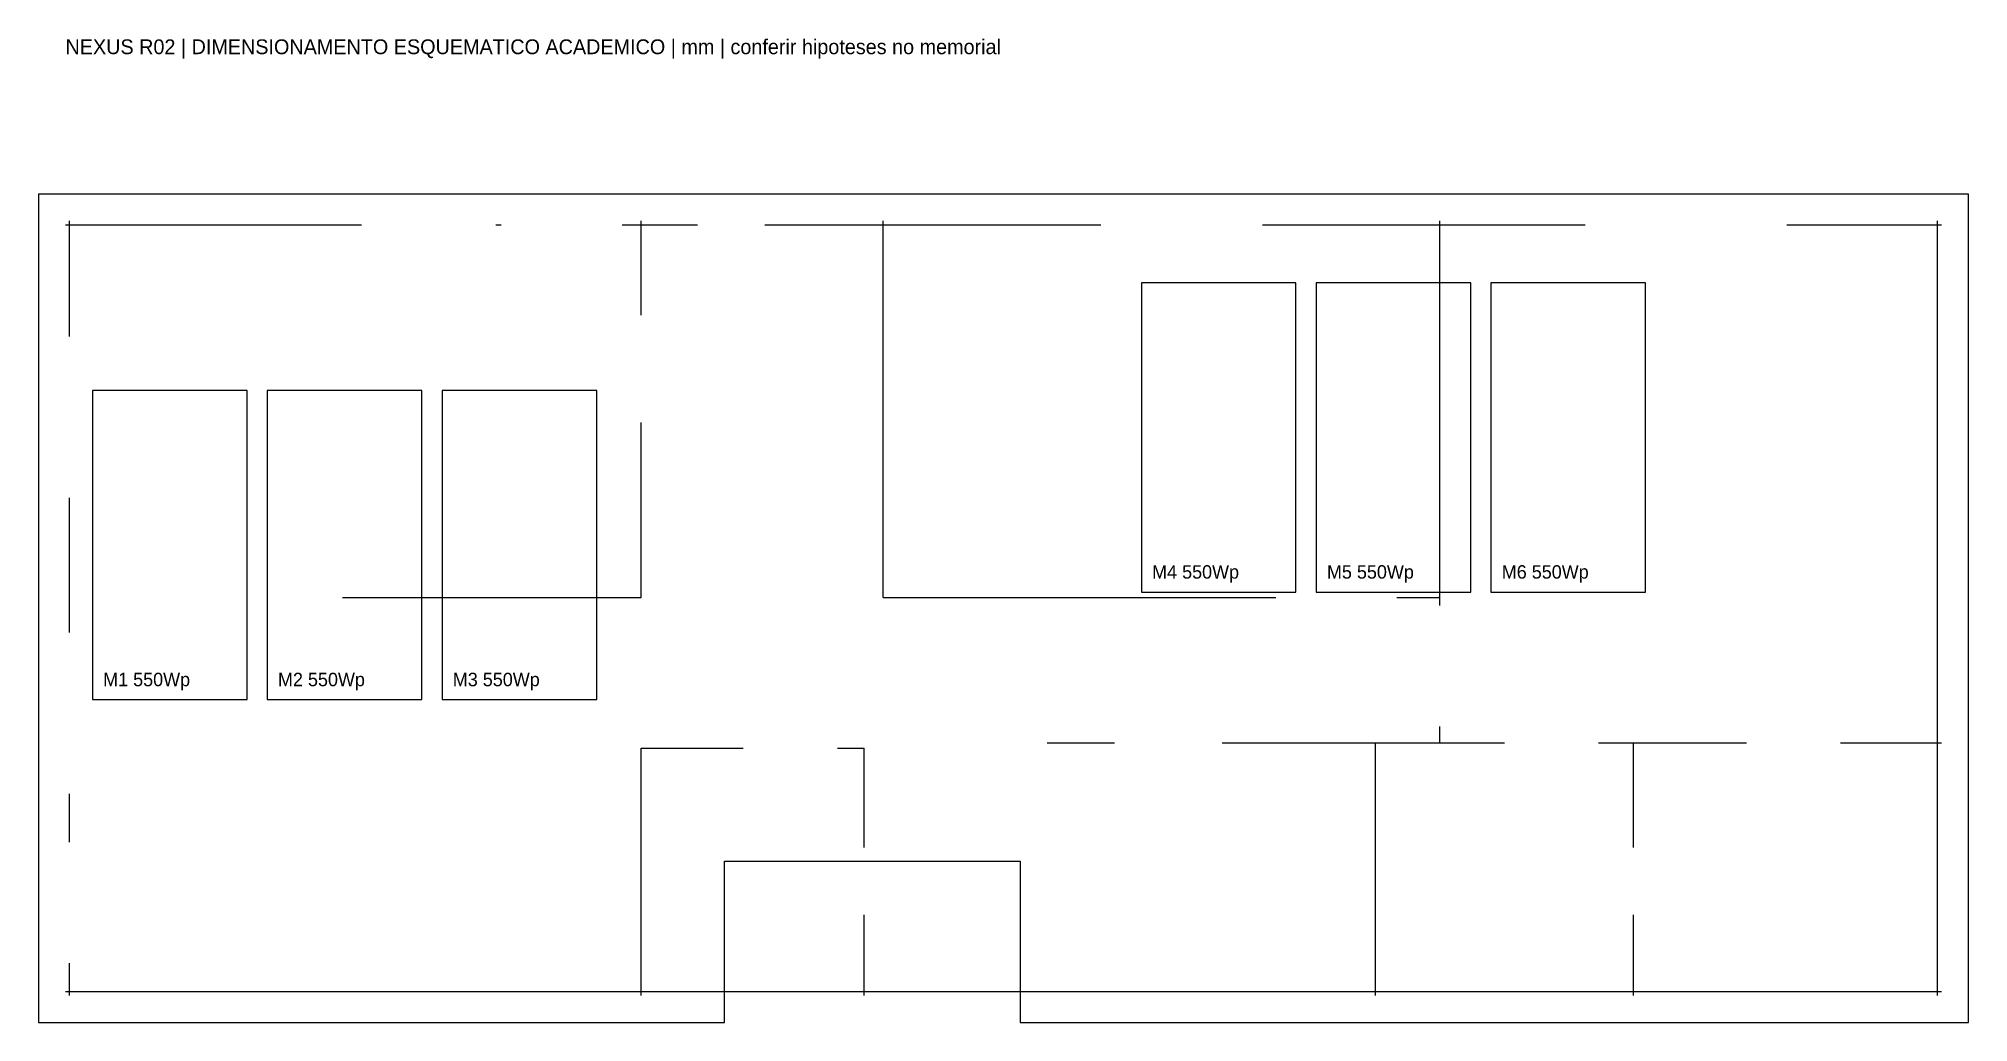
# Model space of a CAD drawing. Header units: millimetres. Extents: x -200 to 14150, y -200 to 7116.
import ezdxf

# ---------------------------------------------------------------- set-up
doc = ezdxf.new("R2010")
doc.units = ezdxf.units.MM
for name, color, linetype in [('BASE', 8, 'Continuous'), ('ELETRICA', 5, 'Continuous'), ('TEXTO', 7, 'Continuous')]:
    doc.layers.add(name, color=color, linetype=linetype)

msp = doc.modelspace()

# ---------------------------------------------------------------- linework, layer by layer
at = {"layer": 'BASE'}
for p, q in [((30, 4900), (30, 5760)), ((4280, 5060), (4280, 5760)), ((6080, 2960), (6080, 5760)), ((10220, 2900), (10220, 5760)), ((13920, 0), (13920, 5760)), ((0, 5730), (2200, 5730)), ((3200, 5730), (3240, 5730)), ((4140, 5730), (4700, 5730)), ((5200, 5730), (6080, 5730)), ((6080, 5730), (7700, 5730)), ((8900, 5730), (11300, 5730)), ((12800, 5730), (13950, 5730)), ((4280, 2960), (4280, 4260)), ((30, 2700), (30, 3700)), ((2060, 2960), (4280, 2960)), ((6080, 2960), (9000, 2960)), ((9900, 2960), (10220, 2960)), ((7300, 1880), (7800, 1880)), ((8600, 1880), (10700, 1880)), ((9740, 0), (9740, 1880)), ((10220, 1880), (10220, 2000)), ((11400, 1880), (12500, 1880)), ((11660, 1100), (11660, 1880)), ((13200, 1880), (13950, 1880)), ((4280, 0), (4280, 1840)), ((4280, 1840), (5040, 1840)), ((5740, 1840), (5940, 1840)), ((5940, 1100), (5940, 1840)), ((30, 1140), (30, 1500)), ((5940, 0), (5940, 600)), ((11660, 0), (11660, 600)), ((30, 0), (30, 240)), ((0, 30), (5940, 30)), ((5940, 30), (13950, 30))]:
    msp.add_line(p, q, dxfattribs=at)
msp.add_lwpolyline([(-200, -200), (4900, -200), (4900, 1000), (7100, 1000), (7100, -200), (14150, -200), (14150, 5960), (-200, 5960)], close=True, dxfattribs=at)
at = {"layer": 'ELETRICA'}
for points in [[(8000, 3000), (9150, 3000), (9150, 5300), (8000, 5300)], [(9300, 3000), (10450, 3000), (10450, 5300), (9300, 5300)], [(10600, 3000), (11750, 3000), (11750, 5300), (10600, 5300)], [(200, 2200), (1350, 2200), (1350, 4500), (200, 4500)], [(1500, 2200), (2650, 2200), (2650, 4500), (1500, 4500)], [(2800, 2200), (3950, 2200), (3950, 4500), (2800, 4500)]]:
    msp.add_lwpolyline(points, close=True, dxfattribs=at)

# ---------------------------------------------------------------- texts
at = {"layer": 'TEXTO'}
for s, height, p in [('NEXUS R02 | DIMENSIONAMENTO ESQUEMATICO ACADEMICO | mm | conferir hipoteses no memorial', 110, (0, 7000)), ('M4 550Wp', 100, (8080, 3100)), ('M5 550Wp', 100, (9380, 3100)), ('M6 550Wp', 100, (10680, 3100)), ('M1 550Wp', 100, (280, 2300)), ('M2 550Wp', 100, (1580, 2300)), ('M3 550Wp', 100, (2880, 2300))]:
    msp.add_text(s, height=height, dxfattribs=at).set_placement(p)

doc.saveas('drawing.dxf')
